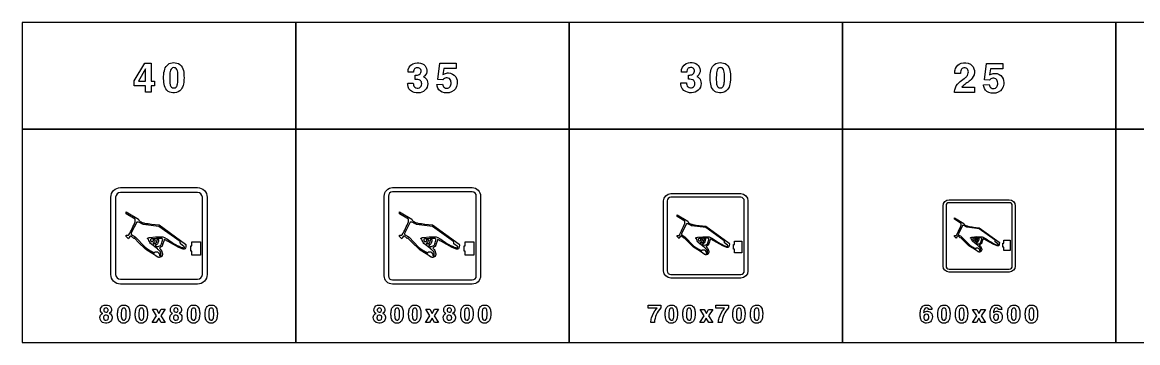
# Model space of a CAD drawing. Extents: x 0 to 18160, y 0 to 2655.
# Drawn here: x 0 to 9262, y 0 to 2655 of the extents above; entities that cross this region are included whole.
import ezdxf

# ---------------------------------------------------------------- set-up
doc = ezdxf.new("R2010")
doc.units = 0
doc.header["$MEASUREMENT"] = 0

msp = doc.modelspace()

# ---------------------------------------------------------------- linework, layer by layer
for points in [[(0, 1770), (2270, 1770), (2270, 2655), (0, 2655)], [(2270, 1770), (4540, 1770), (4540, 2655), (2270, 2655)], [(4540, 1770), (6810, 1770), (6810, 2655), (4540, 2655)], [(6810, 1770), (9080, 1770), (9080, 2655), (6810, 2655)], [(9080, 1770), (11350, 1770), (11350, 2655), (9080, 2655)], [(927.496, 2171.35), (1017.9, 2317.79), (1070.98, 2317.79), (1070.98, 2166.57), (1097.95, 2166.57), (1097.95, 2128.53), (1070.98, 2128.53), (1070.98, 2076.28), (1023.46, 2076.28), (1023.46, 2128.53), (927.496, 2128.53)], [(1023.46, 2269.13), (963.474, 2166.57), (1023.46, 2166.57)], [(0, 0), (2270, 0), (2270, 1770), (0, 1770)], [(2270, 0), (4540, 0), (4540, 1770), (2270, 1770)], [(4540, 0), (6810, 0), (6810, 1770), (4540, 1770)], [(6810, 0), (9080, 0), (9080, 1770), (6810, 1770)], [(9080, 0), (11350, 0), (11350, 1770), (9080, 1770)], [(1406.82, 802.991), (1406.82, 836.201), (1478.27, 836.201), (1478.27, 724.718), (1406.82, 724.718), (1406.82, 758.962), (1398.96, 758.962), (1398.96, 802.991)], [(3676.82, 802.991), (3676.82, 836.201), (3748.27, 836.201), (3748.27, 724.718), (3676.82, 724.718), (3676.82, 758.962), (3668.96, 758.962), (3668.96, 802.991)], [(5912.83, 813.236), (5912.83, 842.292), (5975.35, 842.292), (5975.35, 744.749), (5912.83, 744.749), (5912.83, 774.712), (5905.96, 774.712), (5905.96, 813.236)], [(8148.85, 823.482), (8148.85, 848.387), (8202.44, 848.387), (8202.44, 764.778), (8148.85, 764.778), (8148.85, 790.461), (8142.96, 790.461), (8142.96, 823.482)], [(1115.2, 221.769), (1080.08, 276.319), (1114.84, 276.319), (1133.11, 242.267), (1151.83, 276.319), (1185.98, 276.319), (1150.44, 222.29), (1186.95, 166.272), (1152.4, 166.272), (1132.54, 202.362), (1112.14, 166.272), (1077.99, 166.272)], [(3385.19, 221.769), (3350.07, 276.319), (3384.84, 276.319), (3403.11, 242.267), (3421.83, 276.319), (3455.97, 276.319), (3420.43, 222.29), (3456.95, 166.271), (3422.4, 166.271), (3402.54, 202.361), (3382.14, 166.271), (3347.99, 166.271)], [(5662.41, 221.386), (5627.29, 275.936), (5662.06, 275.936), (5680.33, 241.884), (5699.05, 275.936), (5733.19, 275.936), (5697.65, 221.908), (5734.17, 165.889), (5699.62, 165.889), (5679.76, 201.979), (5659.35, 165.889), (5625.21, 165.889)], [(7925.79, 221.522), (7890.67, 276.072), (7925.43, 276.072), (7943.7, 242.02), (7962.42, 276.072), (7996.57, 276.072), (7961.03, 222.044), (7997.54, 166.025), (7962.99, 166.025), (7943.13, 202.115), (7922.73, 166.025), (7888.58, 166.025)]]:
    msp.add_lwpolyline(points, close=True)
for points in [[(1173.29, 2191.65, -0.0563084), (1179.33, 2254.48, -0.130301), (1201.53, 2298.28, -0.174843), (1243.35, 2319.69, -0.147552), (1296.47, 2313.05, -0.192146), (1333.28, 2269.88, -0.0833996), (1342.52, 2212.85, -0.0545507), (1337.51, 2142.08, -0.116773), (1318.43, 2098, -0.221099), (1263.57, 2070.32, -0.162564), (1212.11, 2082.84, -0.174743), (1180.84, 2128.26, -0.0640867), (1173.37, 2186.95)], [(3199.84, 2150.87), (3246.2, 2150.87, 0.0411845), (3248.26, 2135.66, 0.335066), (3278.75, 2110.39, 0.276505), (3310.74, 2124.92, 0.158203), (3316.31, 2145.65, 0.0878221), (3313.34, 2161.57, 0.217575), (3294.82, 2178.43, 0.0882727), (3273.57, 2181.55), (3262.75, 2181.55), (3262.75, 2216.82, 0.0282129), (3282.34, 2217.42, 0.50028), (3309.31, 2262.91, 0.235001), (3290.79, 2277.96, 0.165496), (3265.12, 2275.67, 0.220849), (3250.9, 2259.12, 0.055705), (3248.02, 2240.92), (3203.2, 2240.92, -0.0488003), (3204.97, 2263.51, -0.30773), (3262.59, 2318.01, -0.146685), (3322.07, 2312.08, -0.469869), (3348.61, 2219.31, -0.0891152), (3336.57, 2207.54), (3332.3, 2204.54, -0.0245333), (3343.48, 2198.14, -0.202429), (3365.75, 2161.45, -0.422325), (3303.08, 2072, -0.154301), (3238.98, 2079.19, -0.287878), (3199.96, 2139.89, -0.0143877)], [(3442.43, 2139.57), (3489.39, 2141.35, 0.0452719), (3495.79, 2125.12, 0.0567733), (3500.53, 2118.25, 0.070207), (3504.95, 2114.77, 0.264984), (3540.97, 2112.87, 0.20748), (3558.38, 2135.98, 0.147389), (3557.24, 2174.01, 0.308532), (3527.86, 2195.42, 0.215743), (3498.08, 2185.19, 0.028781), (3492.71, 2178.95), (3450.09, 2180.96), (3467.91, 2315.64), (3601.95, 2315.64), (3601.95, 2273.77), (3501.51, 2273.77), (3492.55, 2221.76, -0.0211252), (3505.46, 2229.3, -0.121371), (3538.8, 2235.15, -0.244671), (3598.59, 2203.2, -0.173069), (3610.16, 2144.07, -0.256779), (3564.98, 2078.08, -0.199585), (3485.44, 2077.01, -0.245625), (3445.16, 2125.91, -0.0170062)], [(5469.08, 2152.29), (5515.45, 2152.29, 0.0411845), (5517.5, 2137.08, 0.335066), (5547.99, 2111.8, 0.276505), (5579.98, 2126.34, 0.158203), (5585.55, 2147.07, 0.0878221), (5582.59, 2162.99, 0.217575), (5564.07, 2179.85, 0.0882727), (5542.82, 2182.97), (5532, 2182.97), (5532, 2218.24, 0.0282129), (5551.59, 2218.83, 0.50028), (5578.56, 2264.33, 0.235001), (5560.04, 2279.38, 0.165496), (5534.37, 2277.09, 0.220849), (5520.15, 2260.54, 0.055705), (5517.27, 2242.33), (5472.44, 2242.33, -0.0488003), (5474.22, 2264.92, -0.30773), (5531.84, 2319.43, -0.146685), (5591.32, 2313.5, -0.469869), (5617.86, 2220.73, -0.0891152), (5605.81, 2208.96), (5601.55, 2205.96, -0.0245333), (5612.72, 2199.56, -0.202429), (5635, 2162.87, -0.422325), (5572.32, 2073.41, -0.154301), (5508.22, 2080.6, -0.287878), (5469.2, 2141.31, -0.0143877)], [(5711.68, 2191.65, -0.0563084), (5717.72, 2254.48, -0.130301), (5739.91, 2298.28, -0.174843), (5781.74, 2319.69, -0.147552), (5834.86, 2313.05, -0.192146), (5871.67, 2269.88, -0.0833996), (5880.91, 2212.85, -0.0545507), (5875.89, 2142.08, -0.116773), (5856.82, 2098, -0.221099), (5801.96, 2070.32, -0.162564), (5750.5, 2082.84, -0.174743), (5719.22, 2128.26, -0.0640867), (5711.76, 2186.95)], [(7741.06, 2074.79, -0.0640343), (7742.32, 2095.72, -0.161687), (7778.14, 2156.27, -0.0283718), (7819.97, 2188.65, 0.0545111), (7840.86, 2206.58, 0.192461), (7855.83, 2246.12, 0.234238), (7842.24, 2272.5, 0.196223), (7816.93, 2277.28, 0.252425), (7795.01, 2260.1, 0.0856617), (7790.86, 2243.08, 0.0202329), (7790.15, 2231.39), (7743.51, 2231.39, -0.0983795), (7749.55, 2272.7, -0.245047), (7795.72, 2315.83, -0.207102), (7872.69, 2307.49, -0.233443), (7905.15, 2255.16, -0.20961), (7886.99, 2190.98, -0.0785124), (7853.06, 2159.51, 0.0107372), (7817.24, 2133.72, 0.0665092), (7801.37, 2117.68), (7905.86, 2117.68), (7905.86, 2074.79)], [(1224.67, 2161.12, 0.0124589), (1225.19, 2154.8, 0.0668192), (1230.8, 2129.4, 0.615362), (1281.7, 2123.79, 0.0726881), (1287.15, 2136.83, 0.0588562), (1291.85, 2174.11, 0.0389037), (1290.23, 2241.09, 0.084671), (1283.64, 2264.43, 0.156013), (1272.18, 2276.6, 0.143208), (1256.47, 2279.56, 0.172584), (1240.71, 2273.36, 0.132565), (1230.76, 2257.8, 0.0498315), (1226.21, 2236.08, 0.0368731)], [(5763.06, 2161.12, 0.0124589), (5763.57, 2154.8, 0.0668192), (5769.18, 2129.4, 0.615362), (5820.09, 2123.79, 0.0726881), (5825.54, 2136.83, 0.0588562), (5830.24, 2174.11, 0.0389037), (5828.62, 2241.09, 0.084671), (5822.02, 2264.43, 0.156013), (5810.57, 2276.6, 0.143208), (5794.85, 2279.56, 0.172584), (5779.09, 2273.36, 0.132565), (5769.14, 2257.8, 0.0498315), (5764.6, 2236.08, 0.0368731)], [(7981.21, 2136.73), (8028.17, 2138.5, 0.0452719), (8034.56, 2122.27, 0.0567733), (8039.3, 2115.4, 0.070207), (8043.73, 2111.92, 0.264984), (8079.74, 2110.03, 0.20748), (8097.16, 2133.13, 0.147389), (8096.02, 2171.17, 0.308532), (8066.63, 2192.57, 0.215743), (8036.85, 2182.34, 0.028781), (8031.48, 2176.1), (7988.87, 2178.12), (8006.68, 2312.79), (8140.72, 2312.79), (8140.72, 2270.93), (8040.29, 2270.93), (8031.33, 2218.92, -0.0211252), (8044.24, 2226.46, -0.121371), (8077.57, 2232.3, -0.244671), (8137.37, 2200.35, -0.173069), (8148.94, 2141.23, -0.256779), (8103.76, 2075.23, -0.199585), (8024.22, 2074.17, -0.245625), (7983.93, 2123.06, -0.0170062)], [(815, 485, -0.414213), (735, 565), (735, 1205, -0.414213), (815, 1285), (1455, 1285, -0.414213), (1535, 1205), (1535, 565, -0.414213), (1455, 485)], [(815, 525), (1455, 525, 0.414213), (1495, 565), (1495, 1205, 0.414213), (1455, 1245), (815, 1245, 0.414213), (775, 1205), (775, 565, 0.414213)], [(3075, 485.001, -0.414213), (3005, 555.001), (3005, 1215, -0.414213), (3075, 1285), (3735, 1285, -0.414213), (3805, 1215), (3805, 555.001, -0.414213), (3735, 485.001)], [(3075, 520.001), (3735, 520.001, 0.414213), (3770, 555.001), (3770, 1215, 0.414213), (3735, 1250), (3075, 1250, 0.414213), (3040, 1215), (3040, 555.001, 0.414213)], [(5385, 535, -0.414213), (5325, 595), (5325, 1175, -0.414213), (5385, 1235), (5965, 1235, -0.414213), (6025, 1175), (6025, 595, -0.414213), (5965, 535)], [(5385, 565), (5965, 565, 0.414213), (5995, 595), (5995, 1175, 0.414213), (5965, 1205), (5385, 1205, 0.414213), (5355, 1175), (5355, 595, 0.414213)], [(7695, 585.001, -0.414213), (7645, 635.001), (7645, 1135, -0.414213), (7695, 1185), (8195, 1185, -0.414213), (8245, 1135), (8245, 635.001, -0.414213), (8195, 585.001)], [(7695, 610.001), (8195, 610.001, 0.414213), (8220, 635.001), (8220, 1135, 0.414213), (8195, 1160), (7695, 1160, 0.414213), (7670, 1135), (7670, 635.001, 0.414213)], [(1033.65, 767.504), (1018.63, 779.401), (968.84, 828.411), (930.47, 866.701), (926.66, 862.9), (901.43, 886.321), (898.9, 883.681, 0.102257), (893.37, 878.841, 0.0521998), (881.39, 861.561), (863.38, 878.741), (863.38, 889.78), (882.15, 889.78), (884.43, 892.78, 0.0270005), (936.66, 1002.81), (936.34, 1023.22), (863.38, 1068.64), (863.38, 1084.44), (964.84, 1023.22, -0.0703591), (965.21, 1021.69, 0.207423), (972.66, 1008.41, 0.0682738), (1003.18, 994.52, 0.0197037), (1014.42, 991.751, 0.0235696), (1073.44, 982.77), (1136.32, 975.731), (1356.44, 816.64, -0.105478), (1358.01, 812.9, -0.131951), (1359.1, 807.071, -0.0445098), (1354.98, 782.671, -0.322065), (1344.71, 774.164, -0.0348003), (1335.14, 774.176), (1298.45, 789.491), (1210.42, 839.291, 0.03052), (1198.26, 845.101, -0.0611464), (1191.45, 849.691, 0.122461), (1181.65, 854.041, 0.102476), (1178.78, 853.851, -0.0527704), (1170.38, 827.38), (1161.46, 802.491, -0.071887), (1159.77, 798.811, -0.120432), (1158.2, 797.321, 0.0412558), (1138.8, 784.041, 0.134215), (1140.84, 780.071, 0.0394097), (1146.31, 774.971, -0.0460718), (1148.5, 772.84, -0.144906), (1163.63, 735.866), (1163.29, 731.753), (1157.69, 714.861), (1153.48, 710.162, -0.00703082), (1137.61, 704.504, -0.130117), (1130.7, 706.974, 0.0483298), (1128.87, 708.151, -0.118815), (1119.63, 711.9), (1108.21, 720.162), (1083.94, 736.817)], [(3303.65, 767.504), (3288.63, 779.401), (3238.84, 828.411), (3200.47, 866.701), (3196.66, 862.9), (3171.43, 886.321), (3168.9, 883.681, 0.102257), (3163.37, 878.841, 0.0521998), (3151.39, 861.561), (3133.38, 878.741), (3133.38, 889.78), (3152.15, 889.78), (3154.43, 892.78, 0.0270005), (3206.66, 1002.81), (3206.34, 1023.22), (3133.38, 1068.64), (3133.38, 1084.44), (3234.84, 1023.22, -0.0703591), (3235.21, 1021.69, 0.207423), (3242.66, 1008.41, 0.0682738), (3273.18, 994.52, 0.0197037), (3284.42, 991.751, 0.0235696), (3343.44, 982.77), (3406.32, 975.731), (3626.44, 816.64, -0.105478), (3628.01, 812.9, -0.131951), (3629.1, 807.071, -0.0445098), (3624.98, 782.671, -0.322065), (3614.71, 774.164, -0.0348003), (3605.14, 774.176), (3568.45, 789.491), (3480.42, 839.291, 0.03052), (3468.26, 845.101, -0.0611464), (3461.45, 849.691, 0.122461), (3451.65, 854.041, 0.102476), (3448.78, 853.851, -0.0527704), (3440.38, 827.38), (3431.46, 802.491, -0.071887), (3429.77, 798.811, -0.120432), (3428.2, 797.321, 0.0412558), (3408.8, 784.041, 0.134215), (3410.84, 780.071, 0.0394097), (3416.31, 774.971, -0.0460718), (3418.5, 772.84, -0.144906), (3433.63, 735.866), (3433.29, 731.753), (3427.69, 714.861), (3423.48, 710.162, -0.00703082), (3407.61, 704.504, -0.130117), (3400.7, 706.974, 0.0483298), (3398.87, 708.151, -0.118815), (3389.63, 711.9), (3378.21, 720.162), (3353.94, 736.817)], [(5586.31, 782.186), (5573.17, 792.595), (5529.6, 835.479), (5496.03, 868.984), (5492.7, 865.655), (5470.62, 886.155), (5468.41, 883.842, 0.102257), (5463.57, 879.602, 0.0521998), (5453.09, 864.482), (5437.33, 879.522), (5437.33, 889.182), (5453.75, 889.182), (5455.75, 891.802, 0.0270005), (5501.45, 988.082), (5501.17, 1005.94), (5437.33, 1045.68), (5437.33, 1059.5), (5526.11, 1005.94, -0.0703591), (5526.43, 1004.6, 0.207423), (5532.95, 992.982, 0.0682738), (5559.65, 980.822, 0.0197037), (5569.49, 978.402, 0.0235696), (5621.13, 970.542), (5676.15, 964.382), (5868.75, 825.184, -0.105478), (5870.13, 821.908, -0.131951), (5871.08, 816.808, -0.0445098), (5867.47, 795.456, -0.322065), (5858.49, 788.013, -0.0348003), (5850.12, 788.024), (5818.01, 801.423), (5740.99, 845.002, 0.03052), (5730.35, 850.082, -0.0611464), (5724.39, 854.102, 0.122461), (5715.81, 857.902, 0.102476), (5713.3, 857.743, -0.0527704), (5705.95, 834.582), (5698.15, 812.802, -0.071887), (5696.67, 809.58, -0.120432), (5695.29, 808.274, 0.0412558), (5678.32, 796.659, 0.134215), (5680.11, 793.182, 0.0394097), (5684.89, 788.722, -0.0460718), (5686.8, 786.855, -0.144906), (5700.05, 754.502), (5699.75, 750.904), (5694.85, 736.124), (5691.17, 732.012, -0.00703082), (5677.28, 727.061, -0.130117), (5671.23, 729.222, 0.0483298), (5669.63, 730.252, -0.118815), (5661.55, 733.532), (5651.55, 740.762), (5630.32, 755.335)], [(7868.98, 796.867), (7857.71, 805.79), (7820.37, 842.547), (7791.59, 871.265), (7788.73, 868.412), (7769.81, 885.984), (7767.92, 884.001, 0.102257), (7763.77, 880.367, 0.0521998), (7754.78, 867.407), (7741.28, 880.298), (7741.28, 888.578), (7755.35, 888.578), (7757.06, 890.824, 0.0270005), (7796.23, 973.35), (7795.99, 988.658), (7741.28, 1022.72), (7741.28, 1034.57), (7817.37, 988.658, -0.0703591), (7817.65, 987.51, 0.207423), (7823.23, 977.55, 0.0682738), (7846.12, 967.127, 0.0197037), (7854.56, 965.052, 0.0235696), (7898.82, 958.316), (7945.98, 953.036), (8111.07, 833.723, -0.105478), (8112.25, 830.915, -0.131951), (8113.06, 826.543, -0.0445098), (8109.97, 808.241, -0.322065), (8102.27, 801.862, -0.0348003), (8095.1, 801.871), (8067.57, 813.357), (8001.56, 850.71, 0.03052), (7992.44, 855.064, -0.0611464), (7987.33, 858.51, 0.122461), (7979.97, 861.767, 0.102476), (7977.83, 861.63, -0.0527704), (7971.52, 841.779), (7964.84, 823.11, -0.071887), (7963.57, 820.348, -0.120432), (7962.39, 819.228, 0.0412558), (7947.84, 809.273, 0.134215), (7949.37, 806.293, 0.0394097), (7953.47, 802.47, -0.0460718), (7955.11, 800.869, -0.144906), (7966.46, 773.139), (7966.21, 770.055), (7962, 757.385), (7958.85, 753.861, -0.00703082), (7946.95, 749.617, -0.130117), (7941.76, 751.47, 0.0483298), (7940.39, 752.353, -0.118815), (7933.46, 755.164), (7924.89, 761.361), (7906.7, 773.852)], [(1180.44, 870.291), (1199.42, 861.571, 0.0583586), (1317.13, 791.241, 0.0497542), (1343.64, 785.381, 0.145632), (1344.79, 786.161, 0.137733), (1345.93, 789.181, 0.155572), (1345.25, 794.231, 0.0478972), (1342.27, 797.221), (1314.16, 817.88, -0.0397398), (1313.25, 820.581, -0.041534), (1313.01, 823.491, 0.0884835), (1312.33, 826.301, -0.0725076), (1311.87, 828.4), (1310.73, 837.221), (1134.73, 963.441), (1002.62, 980.461), (999.87, 980.791, -0.0205978), (982.96, 990.231, 0.0252616), (978.62, 992.671), (964.9, 999.351), (951.64, 999.411), (905.01, 908.951), (904.62, 905.681), (904.61, 899.341), (918.65, 887.9), (927.96, 883.811), (941.12, 873.551), (1019.79, 792.211), (1030.73, 782.751), (1063.87, 762.15), (1067.76, 759.883, 0.0230699), (1094.05, 745.794, 0.247402), (1096.79, 745.865, 0.0938223), (1098.84, 747.899, -0.0416162), (1102.05, 751.462, -0.20902), (1120.1, 753.042, -0.0697294), (1122.16, 752.08, -0.098621), (1136.79, 737.497, -0.137085), (1138.39, 733.384, -0.0225522), (1138.84, 726.274, 0.08651), (1139.53, 721.748, 0.367686), (1144.1, 719.008, 0.177392), (1149.36, 721.884, 0.246981), (1150.96, 727.327, -0.0680843), (1150.73, 732.491, 0.0559812), (1150.5, 741.91, 0.114214), (1147.76, 751.417, 0.0105889), (1144.79, 755.302, -0.0442851), (1141.59, 759.599, -0.0319665), (1121.47, 777.341), (1063.87, 821.221, -0.0121777), (1046.5, 857.15, -0.00955876), (1042.62, 859.03, -0.0895042), (1039.42, 861.291, -0.198237), (1038.73, 863.121, -0.151763), (1039.42, 864.65, -0.128941), (1044.9, 868.831, -0.0134721), (1060.21, 872.121), (1107.14, 876.551), (1166.91, 875.791)], [(3450.44, 870.291), (3469.42, 861.571, 0.0583586), (3587.13, 791.241, 0.0497542), (3613.64, 785.381, 0.145632), (3614.79, 786.161, 0.137733), (3615.93, 789.181, 0.155572), (3615.25, 794.231, 0.0478972), (3612.27, 797.221), (3584.16, 817.88, -0.0397398), (3583.25, 820.581, -0.041534), (3583.01, 823.491, 0.0884835), (3582.33, 826.301, -0.0725076), (3581.87, 828.4), (3580.73, 837.221), (3404.73, 963.441), (3272.62, 980.461), (3269.87, 980.791, -0.0205978), (3252.96, 990.231, 0.0252616), (3248.62, 992.671), (3234.9, 999.351), (3221.64, 999.411), (3175.01, 908.951), (3174.62, 905.681), (3174.61, 899.341), (3188.65, 887.9), (3197.96, 883.811), (3211.12, 873.551), (3289.79, 792.211), (3300.73, 782.751), (3333.87, 762.15), (3337.76, 759.883, 0.0230699), (3364.05, 745.794, 0.247402), (3366.79, 745.865, 0.0938223), (3368.84, 747.899, -0.0416162), (3372.05, 751.462, -0.20902), (3390.1, 753.042, -0.0697294), (3392.16, 752.08, -0.098621), (3406.79, 737.497, -0.137085), (3408.39, 733.384, -0.0225522), (3408.84, 726.274, 0.08651), (3409.53, 721.748, 0.367686), (3414.1, 719.008, 0.177392), (3419.36, 721.884, 0.246981), (3420.96, 727.327, -0.0680843), (3420.73, 732.491, 0.0559812), (3420.5, 741.91, 0.114214), (3417.76, 751.417, 0.0105889), (3414.79, 755.302, -0.0442851), (3411.59, 759.599, -0.0319665), (3391.47, 777.341), (3333.87, 821.221, -0.0121777), (3316.5, 857.15, -0.00955876), (3312.62, 859.03, -0.0895042), (3309.42, 861.291, -0.198237), (3308.73, 863.121, -0.151763), (3309.42, 864.65, -0.128941), (3314.9, 868.831, -0.0134721), (3330.21, 872.121), (3377.14, 876.551), (3436.91, 875.791)], [(5714.76, 872.126), (5731.36, 864.492, 0.0583586), (5834.36, 802.952, 0.0497542), (5857.56, 797.832, 0.145632), (5858.56, 798.509, 0.137733), (5859.56, 801.15, 0.155572), (5858.96, 805.572, 0.0478972), (5856.36, 808.19), (5831.76, 826.27, -0.0397398), (5830.96, 828.63, -0.041534), (5830.76, 831.172, 0.0884835), (5830.16, 833.63, -0.0725076), (5829.76, 835.472), (5828.76, 843.19), (5674.76, 953.63), (5559.16, 968.52), (5556.76, 968.81, -0.0205978), (5541.96, 977.07, 0.0252616), (5538.16, 979.207), (5526.16, 985.051), (5514.56, 985.103), (5473.76, 905.952), (5473.41, 903.089), (5473.4, 897.544), (5485.69, 887.531), (5493.83, 883.957), (5505.35, 874.978), (5574.18, 803.806), (5583.76, 795.524), (5612.76, 777.502), (5616.16, 775.518, 0.0230699), (5639.16, 763.19, 0.247402), (5641.56, 763.252, 0.0938223), (5643.36, 765.031, -0.0416162), (5646.16, 768.15, -0.20902), (5661.96, 769.531, -0.0697294), (5663.76, 768.69, -0.098621), (5676.56, 755.93, -0.137085), (5677.96, 752.332, -0.0225522), (5678.36, 746.11, 0.08651), (5678.96, 742.15, 0.367686), (5682.96, 739.752, 0.177392), (5687.56, 742.27, 0.246981), (5688.96, 747.031, -0.0680843), (5688.76, 751.55, 0.0559812), (5688.56, 759.791, 0.114214), (5686.16, 768.11, 0.0105889), (5683.56, 771.509, -0.0442851), (5680.76, 775.27, -0.0319665), (5663.16, 790.791), (5612.76, 829.19, -0.0121777), (5597.56, 860.63, -0.00955876), (5594.16, 862.27, -0.0895042), (5591.36, 864.252, -0.198237), (5590.76, 865.85, -0.151763), (5591.36, 867.19, -0.128941), (5596.16, 870.85, -0.0134721), (5609.56, 873.729), (5650.62, 877.602), (5702.92, 876.936)], [(7979.07, 873.959), (7993.3, 867.415, 0.0583586), (8081.59, 814.667, 0.0497542), (8101.47, 810.278, 0.145632), (8102.33, 810.859, 0.137733), (8103.19, 813.122, 0.155572), (8102.67, 816.912, 0.0478972), (8100.44, 819.156), (8079.36, 834.653, -0.0397398), (8078.67, 836.676, -0.041534), (8078.5, 838.855, 0.0884835), (8077.99, 840.962, -0.0725076), (8077.64, 842.541), (8076.78, 849.156), (7944.78, 943.819), (7845.7, 956.582), (7843.64, 956.831, -0.0205978), (7830.96, 963.911, 0.0252616), (7827.7, 965.743), (7817.42, 970.752), (7807.47, 970.797), (7772.5, 902.952), (7772.2, 900.499), (7772.2, 895.746), (7782.72, 887.163), (7789.71, 884.1), (7799.58, 876.404), (7858.58, 815.399), (7866.78, 808.3), (7891.64, 792.852), (7894.56, 791.152, 0.0230699), (7914.27, 780.585, 0.247402), (7916.33, 780.638, 0.0938223), (7917.87, 782.164, -0.0416162), (7920.27, 784.836, -0.20902), (7933.82, 786.021, -0.0697294), (7935.36, 785.299, -0.098621), (7946.33, 774.362, -0.137085), (7947.53, 771.278, -0.0225522), (7947.87, 765.945, 0.08651), (7948.39, 762.551, 0.367686), (7951.82, 760.495, 0.177392), (7955.76, 762.653, 0.246981), (7956.96, 766.735, -0.0680843), (7956.78, 770.608, 0.0559812), (7956.61, 777.672, 0.114214), (7954.56, 784.802, 0.0105889), (7952.33, 787.716, -0.0442851), (7949.93, 790.939, -0.0319665), (7934.84, 804.244), (7891.64, 837.156, -0.0121777), (7878.61, 864.105, -0.00955876), (7875.7, 865.51, -0.0895042), (7873.3, 867.209, -0.198237), (7872.78, 868.579, -0.151763), (7873.3, 869.728, -0.128941), (7877.42, 872.865, -0.0134721), (7888.9, 875.333), (7924.09, 878.653), (7968.92, 878.082)], [(1165.89, 856.89, 0.144308), (1157.2, 864.52, 0.0214363), (1155.6, 864.311, 0.0110547), (1073.77, 859.871, 0.102276), (1071.72, 860.161, 0.102809), (1069.89, 859.65, 0.0183029), (1067.38, 858.441), (1066, 857.821, 0.219565), (1064.17, 853.931, 0.120728), (1065.09, 847.361, -0.0421296), (1068.06, 839.26, 0.234113), (1069.66, 837.671, 0.0412615), (1077.09, 837.841, 0.0339811), (1079.49, 838.611, 0.0523321), (1083.38, 840.591, -0.0160246), (1087.72, 843.431, 0.097628), (1089.09, 844.991, 0.0307458), (1089.32, 848.431, -0.0212935), (1089.55, 853.251, -0.23413), (1091.15, 854.841, 0.0354393), (1095.95, 856.371, -0.103047), (1098, 856.39, -0.0294394), (1100.52, 854.371, -0.0260354), (1102.34, 842.231, -0.0556414), (1100.75, 840.27, 0.0660464), (1094.8, 833.01, -0.0612136), (1092.06, 829.831, -0.0315881), (1088.4, 826.821, 0.0241021), (1086.23, 823.501, 0.171507), (1085.66, 821.221, 0.319364), (1087.26, 820.201, 0.172915), (1095.72, 820.491), (1097.09, 821.121), (1101.2, 822.76, -0.0257983), (1102.8, 823.351, -0.0158718), (1105.77, 824.061, 0.072336), (1108.06, 824.931, 0.0534499), (1110.58, 826.831, 0.0333896), (1114.46, 830.78, 0.0831626), (1115.83, 832.581, 0.0785099), (1116.29, 834.791, -0.0553876), (1117.43, 841.38, 0.0473801), (1118.34, 844.52, 0.0065916), (1118.8, 849.911, -0.0379328), (1119.03, 851.311, -0.0325106), (1119.49, 852.88, -0.00719929), (1120.63, 855.341, -0.119246), (1122.12, 856.611, -0.059142), (1125.43, 856.821, -0.0475282), (1128.63, 856.451, -0.162706), (1131.38, 853.981), (1130.92, 851.851, -0.0776286), (1131.38, 849.291, -0.0755972), (1131.15, 847.091), (1130.69, 845.691, 0.0180537), (1130, 840.621, -0.0371203), (1129.77, 839.28, -0.0288633), (1129.09, 837.621, 0.045806), (1126.58, 830.481, -0.0869345), (1122, 819.421, -0.100548), (1120.17, 817.28), (1119.03, 816.501, 0.0217678), (1113.55, 812.321, -0.0727309), (1111.26, 811.061, -0.0599195), (1108.29, 810.27), (1106.23, 809.961, 0.240132), (1105.09, 808.361, 0.0590213), (1105.55, 805.681), (1106, 804.361), (1109.89, 801.171, 0.292096), (1134.34, 798.761), (1149.43, 806.311, 0.180767), (1151.49, 808.65, 0.0473159), (1163.83, 848.111, 0.0266212)], [(3435.89, 856.89, 0.144308), (3427.2, 864.52, 0.0214363), (3425.6, 864.311, 0.0110547), (3343.77, 859.871, 0.102276), (3341.72, 860.161, 0.102809), (3339.89, 859.65, 0.0183029), (3337.38, 858.441), (3336, 857.821, 0.219565), (3334.17, 853.931, 0.120728), (3335.09, 847.361, -0.0421296), (3338.06, 839.26, 0.234113), (3339.66, 837.671, 0.0412615), (3347.09, 837.841, 0.0339811), (3349.49, 838.611, 0.0523321), (3353.38, 840.591, -0.0160246), (3357.72, 843.431, 0.097628), (3359.09, 844.991, 0.0307458), (3359.32, 848.431, -0.0212935), (3359.55, 853.251, -0.23413), (3361.15, 854.841, 0.0354393), (3365.95, 856.371, -0.103047), (3368, 856.39, -0.0294394), (3370.52, 854.371, -0.0260354), (3372.34, 842.231, -0.0556414), (3370.75, 840.27, 0.0660464), (3364.8, 833.01, -0.0612136), (3362.06, 829.831, -0.0315881), (3358.4, 826.821, 0.0241021), (3356.23, 823.501, 0.171507), (3355.66, 821.221, 0.319364), (3357.26, 820.201, 0.172915), (3365.72, 820.491), (3367.09, 821.121), (3371.2, 822.76, -0.0257983), (3372.8, 823.351, -0.0158718), (3375.77, 824.061, 0.072336), (3378.06, 824.931, 0.0534499), (3380.58, 826.831, 0.0333896), (3384.46, 830.78, 0.0831626), (3385.83, 832.581, 0.0785099), (3386.29, 834.791, -0.0553876), (3387.43, 841.38, 0.0473801), (3388.34, 844.52, 0.0065916), (3388.8, 849.911, -0.0379328), (3389.03, 851.311, -0.0325106), (3389.49, 852.88, -0.00719929), (3390.63, 855.341, -0.119246), (3392.12, 856.611, -0.059142), (3395.43, 856.821, -0.0475282), (3398.63, 856.451, -0.162706), (3401.38, 853.981), (3400.92, 851.851, -0.0776286), (3401.38, 849.291, -0.0755972), (3401.15, 847.091), (3400.69, 845.691, 0.0180537), (3400, 840.621, -0.0371203), (3399.77, 839.28, -0.0288633), (3399.09, 837.621, 0.045806), (3396.58, 830.481, -0.0869345), (3392, 819.421, -0.100548), (3390.17, 817.28), (3389.03, 816.501, 0.0217678), (3383.55, 812.321, -0.0727309), (3381.26, 811.061, -0.0599195), (3378.29, 810.27), (3376.23, 809.961, 0.240132), (3375.09, 808.361, 0.0590213), (3375.55, 805.681), (3376, 804.361), (3379.89, 801.171, 0.292096), (3404.34, 798.761), (3419.43, 806.311, 0.180767), (3421.49, 808.65, 0.0473159), (3433.83, 848.111, 0.0266212)], [(5702.02, 860.4, 0.144308), (5694.42, 867.08, 0.0214363), (5693.02, 866.892, 0.0110547), (5621.42, 863.004, 0.102276), (5619.62, 863.262, 0.102809), (5618.02, 862.816, 0.0183029), (5615.82, 861.758), (5614.62, 861.216, 0.219565), (5613.02, 857.81, 0.120728), (5613.82, 852.058, -0.0421296), (5616.42, 844.97, 0.234113), (5617.82, 843.584, 0.0412615), (5624.32, 843.735, 0.0339811), (5626.42, 844.406, 0.0523321), (5629.82, 846.14, -0.0160246), (5633.62, 848.62, 0.097628), (5634.82, 849.99, 0.0307458), (5635.02, 852.996, -0.0212935), (5635.22, 857.214, -0.23413), (5636.62, 858.602, 0.0354393), (5640.82, 859.948, -0.103047), (5642.62, 859.962, -0.0294394), (5644.82, 858.198, -0.0260354), (5646.42, 847.574, -0.0556414), (5645.02, 845.854, 0.0660464), (5639.82, 839.506, -0.0612136), (5637.42, 836.72, -0.0315881), (5634.22, 834.088, 0.0241021), (5632.32, 831.18, 0.171507), (5631.82, 829.192, 0.319364), (5633.22, 828.292, 0.172915), (5640.62, 828.554), (5641.82, 829.104), (5645.42, 830.54, -0.0257983), (5646.82, 831.05, -0.0158718), (5649.42, 831.676, 0.072336), (5651.42, 832.434, 0.0534499), (5653.62, 834.098, 0.0333896), (5657.02, 837.558, 0.0831626), (5658.22, 839.132, 0.0785099), (5658.62, 841.066, -0.0553876), (5659.62, 846.83, 0.0473801), (5660.42, 849.58, 0.0065916), (5660.82, 854.29, -0.0379328), (5661.02, 855.516, -0.0325106), (5661.42, 856.894, -0.00719929), (5662.42, 859.042, -0.119246), (5663.72, 860.156, -0.059142), (5666.62, 860.34, -0.0475282), (5669.42, 860.012, -0.162706), (5671.82, 857.852), (5671.42, 855.992, -0.0776286), (5671.82, 853.75, -0.0755972), (5671.62, 851.824), (5671.22, 850.6, 0.0180537), (5670.62, 846.164, -0.0371203), (5670.42, 844.99, -0.0288633), (5669.82, 843.54, 0.045806), (5667.62, 837.292, -0.0869345), (5663.62, 827.618, -0.100548), (5662.02, 825.738), (5661.02, 825.06, 0.0217678), (5656.22, 821.404, -0.0727309), (5654.22, 820.296, -0.0599195), (5651.62, 819.608), (5649.82, 819.334, 0.240132), (5648.82, 817.932, 0.0590213), (5649.22, 815.588), (5649.62, 814.434), (5653.02, 811.646, 0.292096), (5674.42, 809.538), (5687.62, 816.144, 0.180767), (5689.42, 818.194, 0.0473159), (5700.22, 852.72, 0.0266212)], [(7968.16, 863.908, 0.144308), (7961.64, 869.634, 0.0214363), (7960.44, 869.472, 0.0110547), (7899.07, 866.14, 0.102276), (7897.53, 866.361, 0.102809), (7896.16, 865.979, 0.0183029), (7894.27, 865.072), (7893.24, 864.607, 0.219565), (7891.87, 861.688, 0.120728), (7892.56, 856.758, -0.0421296), (7894.78, 850.682, 0.234113), (7895.98, 849.494, 0.0412615), (7901.56, 849.624, 0.0339811), (7903.35, 850.199, 0.0523321), (7906.27, 851.685, -0.0160246), (7909.53, 853.811, 0.097628), (7910.56, 854.985, 0.0307458), (7910.73, 857.562, -0.0212935), (7910.9, 861.177, -0.23413), (7912.1, 862.367, 0.0354393), (7915.7, 863.52, -0.103047), (7917.24, 863.532, -0.0294394), (7919.13, 862.02, -0.0260354), (7920.5, 852.914, -0.0556414), (7919.3, 851.44, 0.0660464), (7914.84, 845.999, -0.0612136), (7912.78, 843.611, -0.0315881), (7910.04, 841.355, 0.0241021), (7908.41, 838.862, 0.171507), (7907.98, 837.158, 0.319364), (7909.18, 836.387, 0.172915), (7915.53, 836.611), (7916.56, 837.083), (7919.64, 838.314, -0.0257983), (7920.84, 838.751, -0.0158718), (7923.07, 839.287, 0.072336), (7924.78, 839.937, 0.0534499), (7926.67, 841.363, 0.0333896), (7929.58, 844.329, 0.0831626), (7930.61, 845.678, 0.0785099), (7930.96, 847.336, -0.0553876), (7931.81, 852.276, 0.0473801), (7932.5, 854.634, 0.0065916), (7932.84, 858.671, -0.0379328), (7933.01, 859.722, -0.0325106), (7933.35, 860.903, -0.00719929), (7934.21, 862.744, -0.119246), (7935.33, 863.699, -0.059142), (7937.81, 863.856, -0.0475282), (7940.21, 863.575, -0.162706), (7942.27, 861.724), (7941.92, 860.129, -0.0776286), (7942.27, 858.208, -0.0755972), (7942.1, 856.557), (7941.75, 855.508, 0.0180537), (7941.24, 851.706, -0.0371203), (7941.07, 850.699, -0.0288633), (7940.56, 849.456, 0.045806), (7938.67, 844.101, -0.0869345), (7935.24, 835.809, -0.100548), (7933.87, 834.198), (7933.01, 833.616, 0.0217678), (7928.9, 830.483, -0.0727309), (7927.18, 829.533, -0.0599195), (7924.96, 828.943), (7923.41, 828.708, 0.240132), (7922.56, 827.507, 0.0590213), (7922.9, 825.498), (7923.24, 824.508), (7926.16, 822.119, 0.292096), (7944.5, 820.312), (7955.81, 825.974, 0.180767), (7957.35, 827.731, 0.0473159), (7966.61, 857.325, 0.0266212)], [(667.968, 242.323, -0.0382282), (664.485, 243.627, -0.270406), (649.106, 267.702, -0.377372), (679.437, 309.622, -0.15371), (717.921, 307.513, -0.416366), (738.324, 258.058, -0.173733), (723.774, 243.674), (722.328, 242.987, -0.0479914), (731.997, 238.034, -0.173856), (743.608, 221.873, -0.440125), (712.542, 164.243, -0.184), (667.115, 168.106, -0.410286), (649.627, 226.897, -0.151435), (664.035, 240.357)], [(677.305, 267.821, 0.0587981), (678.182, 263.887, 0.18403), (685.267, 254.717, 0.217144), (702.684, 253.485, 0.192437), (710.883, 260.57, 0.157808), (712.542, 273.982, 0.166677), (707.968, 282.821, 0.173614), (695.954, 287.323, 0.2359), (681.002, 280.902, 0.184791)], [(791.138, 234.257, -0.0563084), (794.763, 271.959, -0.130301), (808.081, 298.238, -0.174843), (833.176, 311.082, -0.147552), (865.048, 307.101, -0.192146), (887.133, 281.2, -0.0833996), (892.678, 246.982, -0.0545507), (889.668, 204.518, -0.116773), (878.223, 178.073, -0.221099), (845.308, 161.461, -0.162564), (814.432, 168.973, -0.174743), (795.664, 196.224, -0.0640867), (791.185, 231.437)], [(821.967, 215.94, 0.0124589), (822.275, 212.148, 0.0668192), (825.64, 196.911, 0.615362), (856.185, 193.547, 0.0726881), (859.455, 201.366, 0.0588562), (862.275, 223.736, 0.0389037), (861.304, 263.926, 0.084671), (857.346, 277.93, 0.156013), (850.474, 285.229, 0.143208), (841.043, 287.006, 0.172584), (831.588, 283.286, 0.132565), (825.616, 273.949, 0.0498315), (822.891, 260.916, 0.0368731)], [(937.884, 234.248, -0.0563084), (941.509, 271.95, -0.130301), (954.827, 298.229, -0.174843), (979.922, 311.073, -0.147552), (1011.79, 307.092, -0.192146), (1033.88, 281.192, -0.0833996), (1039.42, 246.974, -0.0545507), (1036.41, 204.509, -0.116773), (1024.97, 178.064, -0.221099), (992.054, 161.452, -0.162564), (961.178, 168.964, -0.174743), (942.41, 196.215, -0.0640867), (937.931, 231.428)], [(968.713, 215.931, 0.0124589), (969.021, 212.139, 0.0668192), (972.386, 196.902, 0.615362), (1002.93, 193.538, 0.0726881), (1006.2, 201.357, 0.0588562), (1009.02, 223.727, 0.0389037), (1008.05, 263.917, 0.084671), (1004.09, 277.921, 0.156013), (997.22, 285.22, 0.143208), (987.789, 286.997, 0.172584), (978.334, 283.277, 0.132565), (972.363, 273.94, 0.0498315), (969.637, 260.907, 0.0368731)], [(1248.01, 242.296, -0.0382282), (1244.53, 243.599, -0.270406), (1229.15, 267.675, -0.377372), (1259.48, 309.594, -0.15371), (1297.96, 307.485, -0.416366), (1318.36, 258.03, -0.173733), (1303.82, 243.646), (1302.37, 242.959, -0.0479914), (1312.04, 238.007, -0.173856), (1323.65, 221.845, -0.440125), (1292.58, 164.215, -0.184), (1247.16, 168.078, -0.410286), (1229.67, 226.869, -0.151435), (1244.08, 240.329)], [(1257.35, 267.793, 0.0587981), (1258.22, 263.86, 0.18403), (1265.31, 254.689, 0.217144), (1282.72, 253.457, 0.192437), (1290.92, 260.542, 0.157808), (1292.58, 273.954, 0.166677), (1288.01, 282.793, 0.173614), (1276, 287.296, 0.2359), (1261.04, 280.874, 0.184791)], [(1371.18, 234.284, -0.0563084), (1374.8, 271.986, -0.130301), (1388.12, 298.265, -0.174843), (1413.22, 311.109, -0.147552), (1445.09, 307.128, -0.192146), (1467.17, 281.227, -0.0833996), (1472.72, 247.01, -0.0545507), (1469.71, 204.545, -0.116773), (1458.26, 178.1, -0.221099), (1425.35, 161.488, -0.162564), (1394.47, 169, -0.174743), (1375.71, 196.251, -0.0640867), (1371.23, 231.464)], [(1402.01, 215.967, 0.0124589), (1402.32, 212.175, 0.0668192), (1405.68, 196.938, 0.615362), (1436.23, 193.574, 0.0726881), (1439.5, 201.393, 0.0588562), (1442.32, 223.763, 0.0389037), (1441.34, 263.953, 0.084671), (1437.39, 277.957, 0.156013), (1430.52, 285.256, 0.143208), (1421.08, 287.033, 0.172584), (1411.63, 283.313, 0.132565), (1405.66, 273.976, 0.0498315), (1402.93, 260.943, 0.0368731)], [(1517.93, 234.312, -0.0563084), (1521.55, 272.013, -0.130301), (1534.87, 298.293, -0.174843), (1559.96, 311.136, -0.147552), (1591.83, 307.155, -0.192146), (1613.92, 281.255, -0.0833996), (1619.47, 247.037, -0.0545507), (1616.46, 204.572, -0.116773), (1605.01, 178.127, -0.221099), (1572.1, 161.516, -0.162564), (1541.22, 169.027, -0.174743), (1522.45, 196.279, -0.0640867), (1517.97, 231.492)], [(1548.75, 215.994, 0.0124589), (1549.06, 212.203, 0.0668192), (1552.43, 196.966, 0.615362), (1582.97, 193.601, 0.0726881), (1586.24, 201.421, 0.0588562), (1589.06, 223.79, 0.0389037), (1588.09, 263.98, 0.084671), (1584.13, 277.985, 0.156013), (1577.26, 285.283, 0.143208), (1567.83, 287.06, 0.172584), (1558.38, 283.34, 0.132565), (1552.4, 274.004, 0.0498315), (1549.68, 260.97, 0.0368731)], [(2937.96, 242.323, -0.0382282), (2934.48, 243.627, -0.270406), (2919.1, 267.702, -0.377372), (2949.43, 309.622, -0.15371), (2987.91, 307.513, -0.416366), (3008.32, 258.058, -0.173733), (2993.77, 243.674), (2992.32, 242.987, -0.0479914), (3001.99, 238.034, -0.173856), (3013.6, 221.873, -0.440125), (2982.54, 164.243, -0.184), (2937.11, 168.105, -0.410286), (2919.62, 226.897, -0.151435), (2934.03, 240.356)], [(2947.3, 267.821, 0.0587981), (2948.18, 263.887, 0.18403), (2955.26, 254.717, 0.217144), (2972.68, 253.484, 0.192437), (2980.88, 260.57, 0.157808), (2982.54, 273.982, 0.166677), (2977.96, 282.821, 0.173614), (2965.95, 287.323, 0.2359), (2951, 280.901, 0.184791)], [(3061.13, 234.257, -0.0563084), (3064.76, 271.959, -0.130301), (3078.07, 298.238, -0.174843), (3103.17, 311.082, -0.147552), (3135.04, 307.101, -0.192146), (3157.13, 281.2, -0.0833996), (3162.67, 246.982, -0.0545507), (3159.66, 204.518, -0.116773), (3148.22, 178.072, -0.221099), (3115.3, 161.461, -0.162564), (3084.43, 168.973, -0.174743), (3065.66, 196.224, -0.0640867), (3061.18, 231.437)], [(3091.96, 215.94, 0.0124589), (3092.27, 212.148, 0.0668192), (3095.63, 196.911, 0.615362), (3126.18, 193.546, 0.0726881), (3129.45, 201.366, 0.0588562), (3132.27, 223.736, 0.0389037), (3131.3, 263.925, 0.084671), (3127.34, 277.93, 0.156013), (3120.47, 285.229, 0.143208), (3111.04, 287.006, 0.172584), (3101.58, 283.286, 0.132565), (3095.61, 273.949, 0.0498315), (3092.89, 260.916, 0.0368731)], [(3207.88, 234.248, -0.0563084), (3211.5, 271.95, -0.130301), (3224.82, 298.229, -0.174843), (3249.92, 311.073, -0.147552), (3281.79, 307.092, -0.192146), (3303.87, 281.191, -0.0833996), (3309.42, 246.973, -0.0545507), (3306.41, 204.509, -0.116773), (3294.96, 178.063, -0.221099), (3262.05, 161.452, -0.162564), (3231.17, 168.964, -0.174743), (3212.4, 196.215, -0.0640867), (3207.93, 231.428)], [(3238.71, 215.931, 0.0124589), (3239.02, 212.139, 0.0668192), (3242.38, 196.902, 0.615362), (3272.93, 193.537, 0.0726881), (3276.2, 201.357, 0.0588562), (3279.01, 223.727, 0.0389037), (3278.04, 263.916, 0.084671), (3274.09, 277.921, 0.156013), (3267.21, 285.22, 0.143208), (3257.78, 286.997, 0.172584), (3248.33, 283.277, 0.132565), (3242.36, 273.94, 0.0498315), (3239.63, 260.907, 0.0368731)], [(3518, 242.295, -0.0382282), (3514.52, 243.599, -0.270406), (3499.14, 267.675, -0.377372), (3529.47, 309.594, -0.15371), (3567.96, 307.485, -0.416366), (3588.36, 258.03, -0.173733), (3573.81, 243.646), (3572.36, 242.959, -0.0479914), (3582.03, 238.006, -0.173856), (3593.64, 221.845, -0.440125), (3562.58, 164.215, -0.184), (3517.15, 168.078, -0.410286), (3499.66, 226.869, -0.151435), (3514.07, 240.329)], [(3527.34, 267.793, 0.0587981), (3528.22, 263.859, 0.18403), (3535.3, 254.689, 0.217144), (3552.72, 253.457, 0.192437), (3560.92, 260.542, 0.157808), (3562.58, 273.954, 0.166677), (3558, 282.793, 0.173614), (3545.99, 287.295, 0.2359), (3531.04, 280.874, 0.184791)], [(3641.17, 234.284, -0.0563084), (3644.8, 271.986, -0.130301), (3658.12, 298.265, -0.174843), (3683.21, 311.109, -0.147552), (3715.08, 307.128, -0.192146), (3737.17, 281.227, -0.0833996), (3742.71, 247.009, -0.0545507), (3739.7, 204.545, -0.116773), (3728.26, 178.099, -0.221099), (3695.34, 161.488, -0.162564), (3664.47, 169, -0.174743), (3645.7, 196.251, -0.0640867), (3641.22, 231.464)], [(3672, 215.967, 0.0124589), (3672.31, 212.175, 0.0668192), (3675.68, 196.938, 0.615362), (3706.22, 193.573, 0.0726881), (3709.49, 201.393, 0.0588562), (3712.31, 223.763, 0.0389037), (3711.34, 263.952, 0.084671), (3707.38, 277.957, 0.156013), (3700.51, 285.256, 0.143208), (3691.08, 287.033, 0.172584), (3681.62, 283.313, 0.132565), (3675.65, 273.976, 0.0498315), (3672.93, 260.943, 0.0368731)], [(3787.92, 234.312, -0.0563084), (3791.54, 272.013, -0.130301), (3804.86, 298.292, -0.174843), (3829.96, 311.136, -0.147552), (3861.83, 307.155, -0.192146), (3883.91, 281.255, -0.0833996), (3889.46, 247.037, -0.0545507), (3886.45, 204.572, -0.116773), (3875, 178.127, -0.221099), (3842.09, 161.515, -0.162564), (3811.21, 169.027, -0.174743), (3792.45, 196.278, -0.0640867), (3787.97, 231.492)], [(3818.75, 215.994, 0.0124589), (3819.06, 212.202, 0.0668192), (3822.42, 196.966, 0.615362), (3852.97, 193.601, 0.0726881), (3856.24, 201.421, 0.0588562), (3859.06, 223.79, 0.0389037), (3858.08, 263.98, 0.084671), (3854.13, 277.984, 0.156013), (3847.26, 285.283, 0.143208), (3837.82, 287.06, 0.172584), (3828.37, 283.34, 0.132565), (3822.4, 274.003, 0.0498315), (3819.67, 260.97, 0.0368731)], [(5197.97, 311.538), (5301.72, 311.538), (5301.72, 287.746, 0.17337), (5248.52, 165.709), (5218.19, 165.709, -0.0554097), (5224.99, 205.329, -0.10295), (5266.79, 281.111), (5270.2, 285.353), (5197.97, 285.353)], [(5338.35, 233.875, -0.0563084), (5341.98, 271.576, -0.130301), (5355.29, 297.856, -0.174843), (5380.39, 310.699, -0.147552), (5412.26, 306.718, -0.192146), (5434.35, 280.818, -0.0833996), (5439.89, 246.6, -0.0545507), (5436.88, 204.135, -0.116773), (5425.44, 177.69, -0.221099), (5392.52, 161.079, -0.162564), (5361.65, 168.59, -0.174743), (5342.88, 195.842, -0.0640867), (5338.4, 231.055)], [(5369.18, 215.557, 0.0124589), (5369.49, 211.766, 0.0668192), (5372.85, 196.529, 0.615362), (5403.4, 193.164, 0.0726881), (5406.67, 200.984, 0.0588562), (5409.49, 223.353, 0.0389037), (5408.52, 263.543, 0.084671), (5404.56, 277.548, 0.156013), (5397.69, 284.846, 0.143208), (5388.26, 286.624, 0.172584), (5378.8, 282.903, 0.132565), (5372.83, 273.567, 0.0498315), (5370.1, 260.533, 0.0368731)], [(5485.1, 233.866, -0.0563084), (5488.72, 271.567, -0.130301), (5502.04, 297.847, -0.174843), (5527.14, 310.69, -0.147552), (5559.01, 306.709, -0.192146), (5581.09, 280.809, -0.0833996), (5586.64, 246.591, -0.0545507), (5583.63, 204.126, -0.116773), (5572.18, 177.681, -0.221099), (5539.27, 161.07, -0.162564), (5508.39, 168.581, -0.174743), (5489.62, 195.833, -0.0640867), (5485.14, 231.046)], [(5515.93, 215.548, 0.0124589), (5516.23, 211.757, 0.0668192), (5519.6, 196.52, 0.615362), (5550.14, 193.155, 0.0726881), (5553.41, 200.975, 0.0588562), (5556.23, 223.344, 0.0389037), (5555.26, 263.534, 0.084671), (5551.31, 277.539, 0.156013), (5544.43, 284.837, 0.143208), (5535, 286.615, 0.172584), (5525.55, 282.894, 0.132565), (5519.58, 273.558, 0.0498315), (5516.85, 260.524, 0.0368731)], [(5759.16, 311.51), (5862.9, 311.51), (5862.9, 287.719, 0.17337), (5809.7, 165.681), (5779.37, 165.681, -0.0554097), (5786.17, 205.302, -0.10295), (5827.97, 281.084), (5831.39, 285.325), (5759.16, 285.325)], [(5899.54, 233.902, -0.0563084), (5903.16, 271.603, -0.130301), (5916.48, 297.883, -0.174843), (5941.57, 310.726, -0.147552), (5973.45, 306.745, -0.192146), (5995.53, 280.845, -0.0833996), (6001.08, 246.627, -0.0545507), (5998.07, 204.162, -0.116773), (5986.62, 177.717, -0.221099), (5953.71, 161.106, -0.162564), (5922.83, 168.617, -0.174743), (5904.06, 195.869, -0.0640867), (5899.58, 231.082)], [(5930.36, 215.584, 0.0124589), (5930.67, 211.793, 0.0668192), (5934.04, 196.556, 0.615362), (5964.58, 193.191, 0.0726881), (5967.85, 201.011, 0.0588562), (5970.67, 223.38, 0.0389037), (5969.7, 263.57, 0.084671), (5965.74, 277.575, 0.156013), (5958.87, 284.873, 0.143208), (5949.44, 286.65, 0.172584), (5939.99, 282.93, 0.132565), (5934.01, 273.594, 0.0498315), (5931.29, 260.56, 0.0368731)], [(6046.28, 233.929, -0.0563084), (6049.91, 271.63, -0.130301), (6063.22, 297.91, -0.174843), (6088.32, 310.754, -0.147552), (6120.19, 306.773, -0.192146), (6142.28, 280.872, -0.0833996), (6147.82, 246.654, -0.0545507), (6144.81, 204.19, -0.116773), (6133.37, 177.744, -0.221099), (6100.45, 161.133, -0.162564), (6069.58, 168.645, -0.174743), (6050.81, 195.896, -0.0640867), (6046.33, 231.109)], [(6077.11, 215.612, 0.0124589), (6077.42, 211.82, 0.0668192), (6080.78, 196.583, 0.615362), (6111.33, 193.218, 0.0726881), (6114.6, 201.038, 0.0588562), (6117.42, 223.408, 0.0389037), (6116.45, 263.597, 0.084671), (6112.49, 277.602, 0.156013), (6105.62, 284.901, 0.143208), (6096.19, 286.678, 0.172584), (6086.73, 282.957, 0.132565), (6080.76, 273.621, 0.0498315), (6078.04, 260.588, 0.0368731)], [(7553.86, 273.901), (7525.61, 273.901, 0.0333099), (7523.62, 279.233, 0.308433), (7507.89, 287.93, 0.256298), (7491.16, 277.716, 0.0718547), (7486.8, 266.674, 0.0422837), (7483.79, 247.859, -0.0343264), (7495.07, 255.821, -0.198215), (7524.83, 258.546, -0.294049), (7555.09, 226.603, -0.195966), (7547.53, 181.769, -0.251599), (7509.24, 161.911, -0.162734), (7477.67, 171.224, -0.142524), (7461.25, 194.636, -0.0867955), (7455.85, 229.162, -0.0561633), (7459.19, 267.835, -0.143087), (7476.02, 299.778, -0.165016), (7500.4, 311.366, -0.137094), (7531.63, 307.598, -0.238813), (7552.18, 282.1, -0.0169871)], [(7601.73, 234.02, -0.0563084), (7605.35, 271.721, -0.130301), (7618.67, 298.001, -0.174843), (7643.77, 310.844, -0.147552), (7675.64, 306.863, -0.192146), (7697.72, 280.963, -0.0833996), (7703.27, 246.745, -0.0545507), (7700.26, 204.281, -0.116773), (7688.81, 177.835, -0.221099), (7655.9, 161.224, -0.162564), (7625.02, 168.736, -0.174743), (7606.25, 195.987, -0.0640867), (7601.78, 231.2)], [(7632.56, 215.702, 0.0124589), (7632.86, 211.911, 0.0668192), (7636.23, 196.674, 0.615362), (7666.77, 193.309, 0.0726881), (7670.05, 201.129, 0.0588562), (7672.86, 223.499, 0.0389037), (7671.89, 263.688, 0.084671), (7667.94, 277.693, 0.156013), (7661.06, 284.991, 0.143208), (7651.63, 286.769, 0.172584), (7642.18, 283.048, 0.132565), (7636.21, 273.712, 0.0498315), (7633.48, 260.679, 0.0368731)], [(7748.47, 234.02, -0.0563084), (7752.1, 271.721, -0.130301), (7765.42, 298.001, -0.174843), (7790.51, 310.845, -0.147552), (7822.38, 306.863, -0.192146), (7844.47, 280.963, -0.0833996), (7850.01, 246.745, -0.0545507), (7847, 204.281, -0.116773), (7835.56, 177.835, -0.221099), (7802.64, 161.224, -0.162564), (7771.77, 168.736, -0.174743), (7753, 195.987, -0.0640867), (7748.52, 231.2)], [(7779.3, 215.702, 0.0124589), (7779.61, 211.911, 0.0668192), (7782.98, 196.674, 0.615362), (7813.52, 193.309, 0.0726881), (7816.79, 201.129, 0.0588562), (7819.61, 223.499, 0.0389037), (7818.64, 263.688, 0.084671), (7814.68, 277.693, 0.156013), (7807.81, 284.991, 0.143208), (7798.38, 286.769, 0.172584), (7788.92, 283.048, 0.132565), (7782.95, 273.712, 0.0498315), (7780.23, 260.679, 0.0368731)], [(8133.77, 273.892), (8105.52, 273.892, 0.0333099), (8103.53, 279.224, 0.308433), (8087.8, 287.92, 0.256298), (8071.07, 277.707, 0.0718547), (8066.71, 266.664, 0.0422837), (8063.7, 247.849, -0.0343264), (8074.98, 255.811, -0.198215), (8104.74, 258.536, -0.294049), (8135, 226.593, -0.195966), (8127.44, 181.759, -0.251599), (8089.15, 161.901, -0.162734), (8057.58, 171.214, -0.142524), (8041.16, 194.626, -0.0867955), (8035.76, 229.153, -0.0561633), (8039.1, 267.825, -0.143087), (8055.93, 299.769, -0.165016), (8080.31, 311.356, -0.137094), (8111.54, 307.589, -0.238813), (8132.09, 282.091, -0.0169871)], [(8181.64, 234.038, -0.0563084), (8185.26, 271.739, -0.130301), (8198.58, 298.019, -0.174843), (8223.68, 310.862, -0.147552), (8255.55, 306.881, -0.192146), (8277.63, 280.981, -0.0833996), (8283.18, 246.763, -0.0545507), (8280.17, 204.298, -0.116773), (8268.72, 177.853, -0.221099), (8235.81, 161.242, -0.162564), (8204.93, 168.753, -0.174743), (8186.16, 196.005, -0.0640867), (8181.69, 231.218)], [(8212.47, 215.72, 0.0124589), (8212.78, 211.929, 0.0668192), (8216.14, 196.692, 0.615362), (8246.69, 193.327, 0.0726881), (8249.96, 201.147, 0.0588562), (8252.78, 223.516, 0.0389037), (8251.8, 263.706, 0.084671), (8247.85, 277.711, 0.156013), (8240.97, 285.009, 0.143208), (8231.54, 286.786, 0.172584), (8222.09, 283.066, 0.132565), (8216.12, 273.73, 0.0498315), (8213.39, 260.696, 0.0368731)], [(8328.38, 234.065, -0.0563084), (8332.01, 271.766, -0.130301), (8345.33, 298.046, -0.174843), (8370.42, 310.89, -0.147552), (8402.29, 306.909, -0.192146), (8424.38, 281.008, -0.0833996), (8429.92, 246.79, -0.0545507), (8426.92, 204.326, -0.116773), (8415.47, 177.88, -0.221099), (8382.55, 161.269, -0.162564), (8351.68, 168.781, -0.174743), (8332.91, 196.032, -0.0640867), (8328.43, 231.245)], [(8359.21, 215.748, 0.0124589), (8359.52, 211.956, 0.0668192), (8362.89, 196.719, 0.615362), (8393.43, 193.354, 0.0726881), (8396.7, 201.174, 0.0588562), (8399.52, 223.544, 0.0389037), (8398.55, 263.733, 0.084671), (8394.59, 277.738, 0.156013), (8387.72, 285.037, 0.143208), (8378.29, 286.814, 0.172584), (8368.83, 283.093, 0.132565), (8362.86, 273.757, 0.0498315), (8360.14, 260.724, 0.0368731)], [(674.84, 207.087, 0.0490068), (675.765, 200.38, 0.121824), (679.864, 191.992, 0.229649), (696.878, 185.641, 0.256774), (712.873, 195.57, 0.178638), (714.674, 215.12, 0.196143), (706.475, 226.186, 0.197496), (689.082, 228.271, 0.222887), (677.163, 219.006, 0.124888)], [(1254.88, 207.059, 0.0490068), (1255.81, 200.353, 0.121824), (1259.91, 191.964, 0.229649), (1276.92, 185.613, 0.256774), (1292.91, 195.542, 0.178638), (1294.72, 215.092, 0.196143), (1286.52, 226.158, 0.197496), (1269.12, 228.244, 0.222887), (1257.2, 218.978, 0.124888)], [(2944.83, 207.086, 0.0490068), (2945.76, 200.38, 0.121824), (2949.86, 191.991, 0.229649), (2966.87, 185.641, 0.256774), (2982.87, 195.57, 0.178638), (2984.67, 215.119, 0.196143), (2976.47, 226.186, 0.197496), (2959.08, 228.271, 0.222887), (2947.16, 219.006, 0.124888)], [(3524.88, 207.059, 0.0490068), (3525.8, 200.352, 0.121824), (3529.9, 191.964, 0.229649), (3546.91, 185.613, 0.256774), (3562.91, 195.542, 0.178638), (3564.71, 215.092, 0.196143), (3556.51, 226.158, 0.197496), (3539.12, 228.243, 0.222887), (3527.2, 218.978, 0.124888)], [(7485.38, 212.1, 0.0641861), (7486.63, 201.84, 0.139351), (7492.27, 191.745, 0.240104), (7510.16, 186.129, 0.267924), (7524.24, 196.247, 0.140614), (7527.13, 216.603, 0.112774), (7523.2, 227.693, 0.271024), (7505.59, 236.271, 0.294594), (7487.58, 224.423, 0.0908659)], [(8065.29, 212.091, 0.0641861), (8066.54, 201.83, 0.139351), (8072.18, 191.735, 0.240104), (8090.07, 186.119, 0.267924), (8104.15, 196.238, 0.140614), (8107.04, 216.593, 0.112774), (8103.11, 227.683, 0.271024), (8085.5, 236.262, 0.294594), (8067.49, 224.413, 0.0908659)]]:
    msp.add_lwpolyline(points, format="xyb", close=True)

doc.saveas('drawing.dxf')
